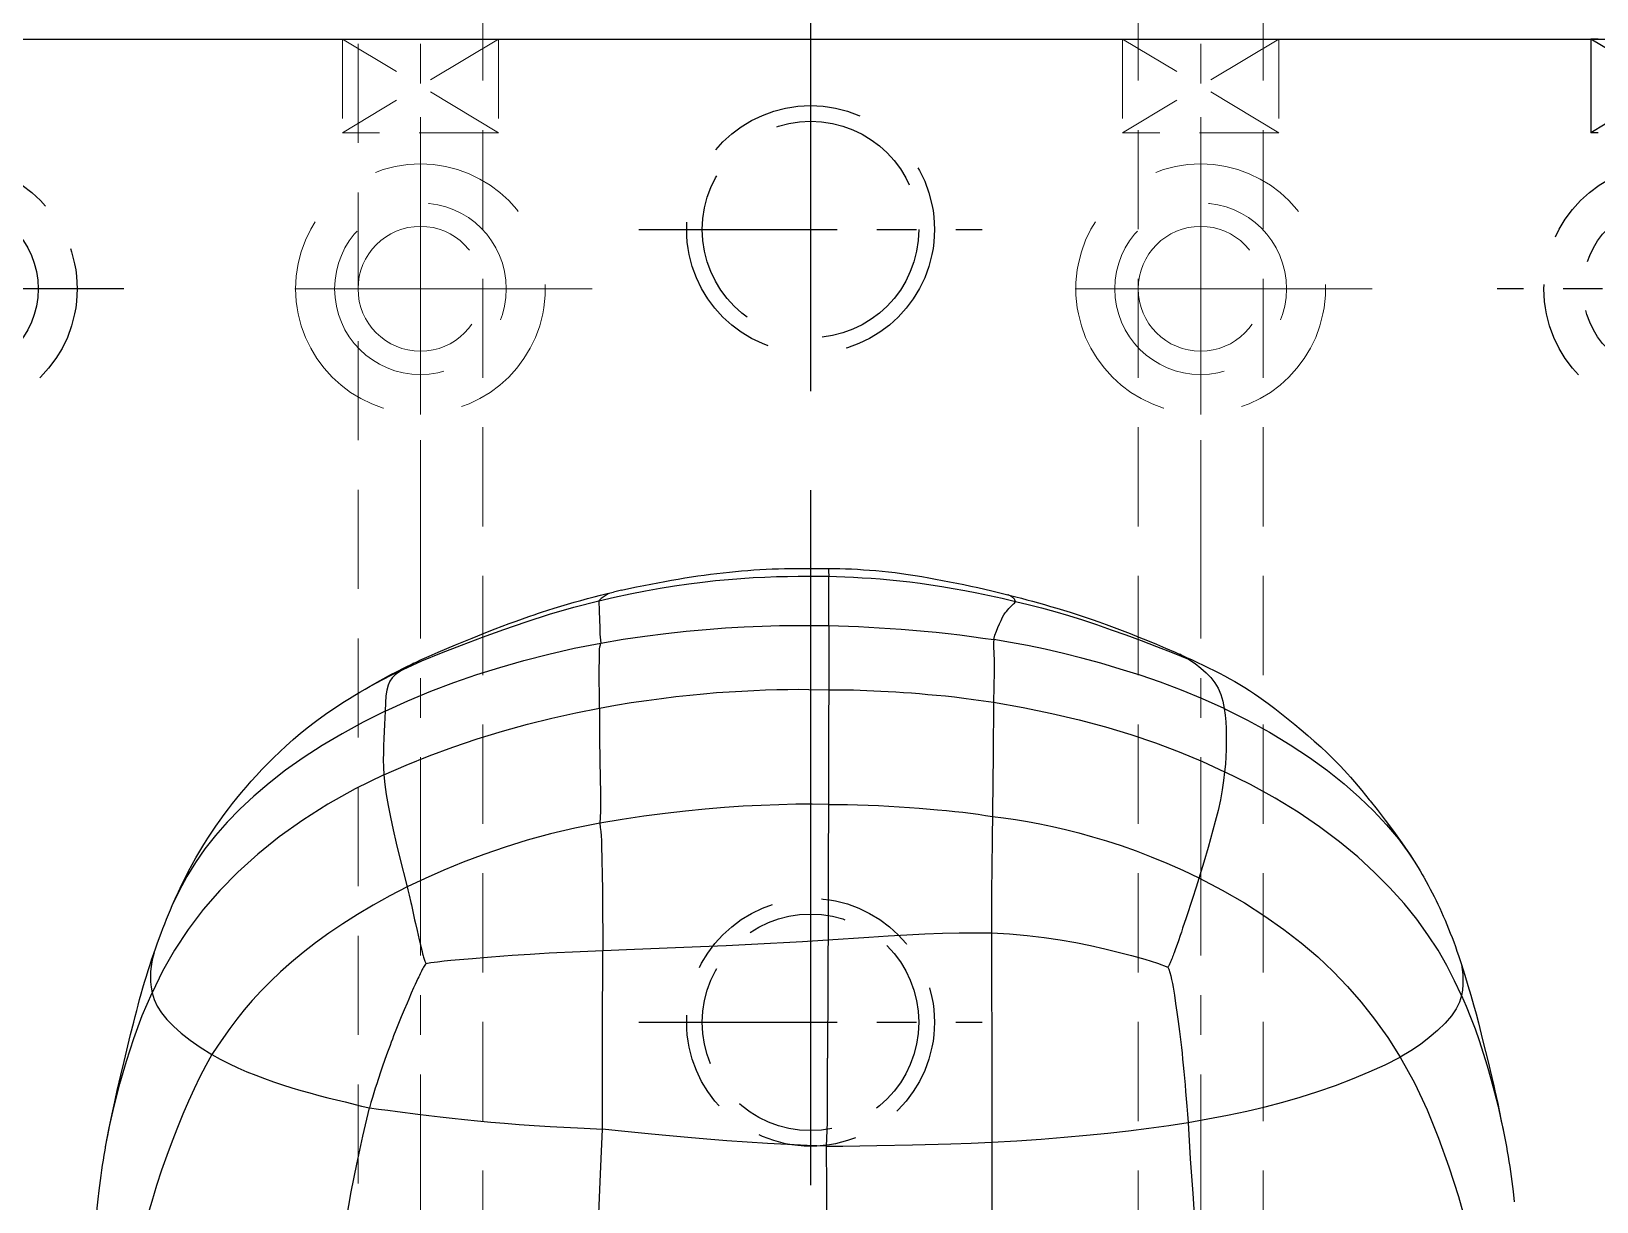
# Model space of a CAD drawing. Header units: inches. Extents: x 143011 to 144494, y -46023 to -44974.
# Drawn here: x 144105.7 to 144206, y -45160.9 to -45085.9 of the extents above; entities that cross this region are included whole.
import ezdxf

# ---------------------------------------------------------------- set-up
doc = ezdxf.new("R2010")
doc.units = ezdxf.units.IN
doc.header["$LTSCALE"] = 2
doc.header["$MEASUREMENT"] = 0
for name, pattern in [('CENTER', [50.8, 31.75, -6.35, 6.35, -6.35]), ('DASHED', [0.75, 0.5, -0.25]), ('HIDDEN', [9.525, 6.35, -3.175])]:
    doc.linetypes.add(name, pattern=pattern)
doc.layers.get('0').update_dxf_attribs({"linetype": 'CONTINUOUS'})
for name, color, linetype in [('CAV-COR', 1, 'CONTINUOUS'), ('DEFAULT_1', 7, 'CENTER'), ('wr2', 41, 'DASHED')]:
    doc.layers.add(name, color=color, linetype=linetype)
doc.layers.add('PRODUCT', color=1, linetype='CONTINUOUS', lineweight=15)
doc.layers.add('WR', color=122, linetype='HIDDEN', lineweight=18)

# ---------------------------------------------------------------- blocks, each defined once
blk = doc.blocks.new('20160901.140447')
at = {"layer": 'wr2', "linetype": 'CENTER', "ltscale": 0.2}
for p, q in [((0, -11), (0, 11)), ((-11, 0), (11, 0))]:
    blk.add_line(p, q, dxfattribs=at)
at = {"layer": 'wr2', "linetype": 'HIDDEN', "ltscale": 0.5}
for radius in [8, 5.5, 4]:
    blk.add_circle((0, 0), radius, dxfattribs=at)
blk = doc.blocks.new('20160901.140739')
at = {"layer": 'wr2', "linetype": 'HIDDEN', "ltscale": 0.5}
for p, q in [((-20.79, -141.44), (-10.79, -141.44)), ((-20.79, -141.44), (-10.79, -147.44)), ((-20.79, -147.44), (-10.79, -141.44)), ((-10.79, -147.44), (-10.79, -141.44)), ((-20.79, -147.44), (-10.79, -147.44))]:
    blk.add_line(p, q, dxfattribs=at)
at = {"layer": 'wr2', "linetype": 'ByBlock'}
for p in [(-15.79, -131.44), (94.21, -131.44)]:
    blk.add_blockref('20160901.140447', p, dxfattribs=at)
blk = doc.blocks.new('20160525.184840')
at = {"layer": 'WR', "linetype": 'CENTER', "ltscale": 0.3}
for p, q in [((0, -11), (0, 11)), ((11, 0), (-11, 0))]:
    blk.add_line(p, q, dxfattribs=at)
at = {"layer": 'WR', "linetype": 'HIDDEN', "ltscale": 0.8}
for radius in [8, 5.5, 4]:
    blk.add_circle((0, 0), radius, dxfattribs=at)
blk = doc.blocks.new('20160901.141157')
at = {"layer": 'WR', "linetype": 'CENTER', "ltscale": 0.2}
for p, q in [((-50, 200), (-50, 0)), ((0, 200), (0, 0))]:
    blk.add_line(p, q, dxfattribs=at)
at = {"layer": 'WR', "linetype": 'HIDDEN', "ltscale": 0.5}
for p, q in [((4, 200), (4, 15)), ((-54, 196), (-54, 15)), ((-46, 196), (-46, 15)), ((-4, 196), (-4, 15))]:
    blk.add_line(p, q, dxfattribs=at)
at = {"layer": 'WR', "linetype": 'HIDDEN', "ltscale": 0.4}
for p, q in [((-55, 66), (-45, 66)), ((-55, 66), (-45, 60)), ((-55, 60), (-45, 66)), ((-55, 60), (-55, 66)), ((-45, 60), (-45, 66)), ((-5, 66), (5, 66)), ((-5, 66), (5, 60)), ((-5, 60), (5, 66)), ((-5, 60), (-5, 66)), ((5, 60), (5, 66)), ((-55, 60), (-45, 60)), ((-5, 60), (5, 60))]:
    blk.add_line(p, q, dxfattribs=at)
at = {"layer": 'PRODUCT', "linetype": 'Continuous', "ltscale": 0.3, "xscale": -1}
for p in [(-50, 76), (0, 76)]:
    blk.add_blockref('20160525.184840', p, dxfattribs=at)

msp = doc.modelspace()

# ---------------------------------------------------------------- linework, layer by layer
at = {"linetype": 'CENTER', "ltscale": 0.5}
msp.add_line((144155.661, -45026.419), (144155.661, -45526.419), dxfattribs=at)
at = {"color": 8, "linetype": 'CENTER', "ltscale": 0.2}
for p, q in [((144144.661, -45098.619), (144166.661, -45098.619)), ((144144.661, -45149.419), (144166.661, -45149.419))]:
    msp.add_line(p, q, dxfattribs=at)
at = {"color": 8, "linetype": 'HIDDEN', "ltscale": 0.8}
for radius in [7.938, 6.938]:
    msp.add_circle((144155.661, -45098.619), radius, dxfattribs=at)
at = {"color": 8, "linetype": 'HIDDEN', "ltscale": 0.5}
for radius in [7.938, 6.938]:
    msp.add_circle((144155.661, -45149.419), radius, dxfattribs=at)
at = {"layer": 'CAV-COR', "linetype": 'ByBlock'}
for p, q in [((144078.661, -45086.419), (144232.661, -45086.419)), ((144154.39, -45120.338), (144155.188, -45120.332)), ((144155.188, -45120.332), (144155.993, -45120.33)), ((144155.993, -45120.33), (144156.809, -45120.333)), ((144156.809, -45120.333), (144156.809, -45120.333)), ((144142.093, -45122.422), (144143.106, -45122.183)), ((144143.535, -45121.733), (144143.027, -45121.85)), ((144167.714, -45121.875), (144168.481, -45122.066)), ((144167.947, -45122.247), (144168.793, -45122.446)), ((144168.481, -45122.066), (144168.821, -45122.153)), ((144156.836, -45123.053), (144156.837, -45122.635)), ((144156.836, -45123.996), (144156.836, -45123.053)), ((144156.836, -45123.996), (144156.831, -45125.588)), ((144176.838, -45124.957), (144177.829, -45125.331)), ((144177.829, -45125.331), (144178.844, -45125.726)), ((144129.548, -45126.803), (144130.757, -45126.26)), ((144129.928, -45126.557), (144130.159, -45126.446)), ((144130.159, -45126.446), (144130.509, -45126.28)), ((144130.509, -45126.28), (144130.627, -45126.224)), ((144142.121, -45127.018), (144142.132, -45125.939)), ((144156.831, -45125.588), (144156.832, -45126.517)), ((144178.844, -45125.726), (144179.891, -45126.156)), ((144179.017, -45125.704), (144179.748, -45126.033)), ((144179.748, -45126.033), (144180.109, -45126.198)), ((144128.038, -45127.538), (144128.311, -45127.388)), ((144128.311, -45127.388), (144128.568, -45127.249)), ((144128.568, -45127.249), (144128.809, -45127.121)), ((144128.809, -45127.121), (144129.039, -45127.001)), ((144129.039, -45127.001), (144129.261, -45126.888)), ((144129.261, -45126.888), (144129.481, -45126.777)), ((144129.481, -45126.777), (144129.703, -45126.667)), ((144129.703, -45126.667), (144129.928, -45126.557)), ((144142.131, -45128.428), (144142.121, -45127.454)), ((144126.122, -45128.667), (144126.452, -45128.465)), ((144126.452, -45128.465), (144126.786, -45128.263)), ((144126.786, -45128.263), (144127.118, -45128.066)), ((144127.118, -45128.066), (144127.439, -45127.878)), ((144127.439, -45127.878), (144127.748, -45127.702)), ((144127.748, -45127.702), (144128.038, -45127.538)), ((144125.802, -45128.869), (144126.122, -45128.667)), ((144167.393, -45128.912), (144167.363, -45132.242)), ((144184.69, -45128.778), (144184.976, -45128.985)), ((144142.131, -45130.894), (144142.135, -45131.308)), ((144142.135, -45131.308), (144142.175, -45133.842)), ((144156.803, -45132.507), (144156.784, -45142.101)), ((144167.363, -45132.242), (144167.293, -45137.775)), ((144142.175, -45133.842), (144142.192, -45134.674)), ((144180.862, -45139.153), (144180.362, -45140.761)), ((144194.088, -45138.685), (144194.605, -45139.506)), ((144142.324, -45141.341), (144142.341, -45144.818)), ((144180.132, -45141.481), (144179.727, -45142.727)), ((144180.362, -45140.761), (144180.132, -45141.481)), ((144114.76, -45141.932), (144114.843, -45141.743)), ((144130.077, -45141.894), (144130.285, -45142.85)), ((144156.784, -45142.101), (144156.748, -45151.716)), ((144130.285, -45142.85), (144130.338, -45143.09)), ((144130.338, -45143.09), (144130.442, -45143.537)), ((144130.442, -45143.537), (144130.582, -45144.128)), ((144167.25, -45142.83), (144167.255, -45145.153)), ((144179.507, -45143.39), (144179.425, -45143.633)), ((144179.727, -45142.727), (144179.507, -45143.39)), ((144113.705, -45144.645), (144113.819, -45144.33)), ((144130.582, -45144.128), (144130.645, -45144.391)), ((144130.645, -45144.391), (144130.764, -45144.873)), ((144155.143, -45144.237), (144156.771, -45144.138)), ((144156.771, -45144.138), (144159.399, -45143.956)), ((144179.231, -45144.191), (144179.024, -45144.776)), ((144179.345, -45143.865), (144179.231, -45144.191)), ((144179.425, -45143.633), (144179.345, -45143.865)), ((144113.58, -45145), (144113.705, -45144.645)), ((144130.764, -45144.873), (144130.803, -45145.025)), ((144132.612, -45145.442), (144133.993, -45145.32)), ((144133.993, -45145.32), (144134.962, -45145.241)), ((144138.912, -45144.978), (144140.9, -45144.883)), ((144140.9, -45144.883), (144143.866, -45144.745)), ((144167.255, -45145.153), (144167.254, -45146.605)), ((144197.186, -45145.149), (144197.377, -45145.725)), ((144130.073, -45147.559), (144129.912, -45147.929)), ((144130.225, -45147.216), (144130.073, -45147.559)), ((144130.321, -45147.002), (144130.225, -45147.216)), ((144130.413, -45146.798), (144130.321, -45147.002)), ((144167.254, -45146.605), (144167.279, -45150.887)), ((144129.8, -45148.192), (144129.622, -45148.613)), ((144129.912, -45147.929), (144129.8, -45148.192)), ((144178.974, -45147.687), (144179.055, -45148.221)), ((144179.055, -45148.221), (144179.134, -45148.778)), ((144129.3, -45149.392), (144129.089, -45149.917)), ((144129.433, -45149.068), (144129.3, -45149.392)), ((144129.622, -45148.613), (144129.433, -45149.068)), ((144179.134, -45148.778), (144179.216, -45149.374)), ((144179.216, -45149.374), (144179.299, -45150.01)), ((144198.458, -45149.456), (144198.731, -45150.538)), ((144111.667, -45151.929), (144112.089, -45150.207)), ((144129.089, -45149.917), (144128.941, -45150.294)), ((144128.551, -45151.338), (144128.386, -45151.8)), ((144167.279, -45150.887), (144167.276, -45159.313)), ((144111.455, -45152.81), (144111.667, -45151.929)), ((144128.386, -45151.8), (144128.214, -45152.29)), ((144142.337, -45154.56), (144142.33, -45151.844)), ((144156.748, -45155.052), (144156.748, -45151.716)), ((144110.904, -45155.286), (144111.072, -45154.505)), ((144199.519, -45153.816), (144199.694, -45154.623)), ((144199.694, -45154.623), (144199.928, -45155.732)), ((144110.754, -45155.999), (144110.904, -45155.286)), ((144141.163, -45156.204), (144142.322, -45156.273)), ((144143.329, -45156.367), (144142.322, -45156.273)), ((144159.904, -45157.314), (144162.203, -45157.262)), ((144162.203, -45157.262), (144164.661, -45157.199)), ((144167.276, -45159.313), (144167.282, -45163.664)), ((144200.684, -45160.267), (144200.76, -45160.913))]:
    msp.add_line(p, q, dxfattribs=at)
for points in [[(144143.535, -45121.733), (144144.022, -45121.625), (144144.5, -45121.524), (144144.968, -45121.428), (144145.426, -45121.337), (144145.877, -45121.251), (144146.321, -45121.17), (144146.758, -45121.093), (144147.187, -45121.019), (144147.611, -45120.949), (144148.029, -45120.882), (144148.443, -45120.819), (144148.853, -45120.76), (144149.259, -45120.705), (144149.661, -45120.655), (144150.061, -45120.61), (144150.457, -45120.568), (144150.85, -45120.529), (144151.243, -45120.494), (144151.634, -45120.462), (144152.026, -45120.432), (144152.417, -45120.407), (144152.809, -45120.385), (144153.202, -45120.367), (144153.598, -45120.353), (144153.993, -45120.344), (144154.39, -45120.338)], [(144156.809, -45120.333), (144157.168, -45120.337), (144157.535, -45120.344), (144157.909, -45120.356), (144158.286, -45120.372), (144158.666, -45120.392), (144159.052, -45120.416), (144159.445, -45120.445), (144159.844, -45120.477), (144160.248, -45120.515), (144160.659, -45120.557), (144161.075, -45120.606), (144161.497, -45120.661), (144161.925, -45120.722), (144162.356, -45120.789), (144162.791, -45120.86), (144163.231, -45120.935), (144163.677, -45121.015), (144164.125, -45121.099), (144164.575, -45121.188), (144165.027, -45121.279), (144165.478, -45121.373), (144165.928, -45121.469), (144166.378, -45121.567), (144166.826, -45121.667), (144167.272, -45121.769), (144167.714, -45121.875)], [(144156.809, -45120.333), (144156.81, -45120.339), (144156.812, -45120.359), (144156.813, -45120.39), (144156.814, -45120.428), (144156.817, -45120.475), (144156.819, -45120.535), (144156.821, -45120.614), (144156.822, -45120.716), (144156.822, -45120.841)], [(144143.106, -45122.183), (144144.106, -45121.966), (144145.079, -45121.776), (144146.023, -45121.605), (144146.947, -45121.451), (144147.851, -45121.317), (144148.729, -45121.206), (144149.579, -45121.114), (144150.402, -45121.037), (144151.201, -45120.974), (144151.978, -45120.924), (144152.735, -45120.887), (144153.47, -45120.863), (144154.18, -45120.849), (144154.869, -45120.842), (144155.539, -45120.838), (144156.19, -45120.837), (144156.822, -45120.841)], [(144156.822, -45120.841), (144157.331, -45120.852), (144157.859, -45120.87), (144158.404, -45120.896), (144158.964, -45120.928), (144159.539, -45120.967), (144160.132, -45121.013), (144160.743, -45121.067), (144161.372, -45121.13), (144162.02, -45121.203), (144162.686, -45121.287), (144163.371, -45121.384), (144164.076, -45121.494), (144164.803, -45121.617), (144165.548, -45121.754), (144166.317, -45121.901), (144167.119, -45122.065), (144167.947, -45122.247)], [(144156.832, -45121.614), (144156.828, -45121.08), (144156.822, -45120.841)], [(144137.441, -45123.748), (144138.937, -45123.272), (144140.49, -45122.828), (144142.093, -45122.422)], [(144138.164, -45123.23), (144138.409, -45123.148), (144138.816, -45123.014), (144139.23, -45122.883), (144139.652, -45122.754), (144140.079, -45122.628), (144140.505, -45122.506), (144140.931, -45122.386), (144141.359, -45122.269), (144141.785, -45122.156), (144142.207, -45122.047), (144142.455, -45121.986)], [(144142.093, -45122.422), (144142.082, -45122.483), (144142.09, -45122.545), (144142.098, -45122.612), (144142.103, -45122.688), (144142.107, -45122.768), (144142.112, -45122.853), (144142.116, -45122.939), (144142.119, -45123.027), (144142.12, -45123.117), (144142.122, -45123.214), (144142.133, -45123.454)], [(144142.772, -45121.934), (144142.701, -45121.966), (144142.631, -45122.003), (144142.563, -45122.042), (144142.497, -45122.084), (144142.432, -45122.127), (144142.368, -45122.172), (144142.303, -45122.219), (144142.241, -45122.269), (144142.181, -45122.32), (144142.128, -45122.373), (144142.093, -45122.422)], [(144142.455, -45121.986), (144142.626, -45121.944), (144143.039, -45121.847)], [(144156.837, -45122.635), (144156.832, -45121.923), (144156.832, -45121.614)], [(144167.403, -45124.897), (144167.479, -45124.617), (144167.568, -45124.357), (144167.668, -45124.113), (144167.769, -45123.883), (144167.866, -45123.664), (144167.959, -45123.469), (144168.05, -45123.311), (144168.136, -45123.189), (144168.217, -45123.088), (144168.294, -45122.996), (144168.372, -45122.909), (144168.449, -45122.827), (144168.523, -45122.749), (144168.595, -45122.676), (144168.662, -45122.611), (144168.72, -45122.552), (144168.77, -45122.499), (144168.793, -45122.446)], [(144168.51, -45122.124), (144168.464, -45122.094), (144168.416, -45122.068), (144168.367, -45122.044), (144168.315, -45122.024), (144168.311, -45122.023)], [(144168.793, -45122.446), (144168.783, -45122.404), (144168.756, -45122.358), (144168.723, -45122.313), (144168.687, -45122.27), (144168.646, -45122.23), (144168.601, -45122.192), (144168.556, -45122.156), (144168.51, -45122.124)], [(144168.793, -45122.446), (144169.612, -45122.645), (144170.452, -45122.862), (144171.313, -45123.098), (144172.193, -45123.357), (144173.086, -45123.638)], [(144168.821, -45122.153), (144169.17, -45122.245), (144169.526, -45122.34), (144169.89, -45122.44), (144170.264, -45122.545), (144170.649, -45122.655), (144171.044, -45122.769), (144171.45, -45122.889), (144171.867, -45123.015), (144172.296, -45123.148), (144172.737, -45123.289), (144173.188, -45123.438), (144173.651, -45123.595), (144173.711, -45123.616)], [(144136.785, -45123.716), (144137.601, -45123.426), (144138.003, -45123.286), (144138.164, -45123.23)], [(144142.133, -45123.454), (144142.139, -45123.611), (144142.145, -45123.788), (144142.149, -45123.973), (144142.151, -45124.162), (144142.151, -45124.357), (144142.155, -45124.554), (144142.173, -45124.746), (144142.2, -45124.934), (144142.212, -45125.118)], [(144130.757, -45126.26), (144132.009, -45125.746), (144133.3, -45125.244), (144134.632, -45124.744), (144136.01, -45124.244), (144137.441, -45123.748)], [(144133.966, -45124.798), (144134.966, -45124.401), (144135.445, -45124.215), (144135.908, -45124.039), (144136.354, -45123.874), (144136.785, -45123.716)], [(144142.212, -45125.118), (144143.646, -45124.876), (144145.045, -45124.676), (144146.396, -45124.511), (144147.699, -45124.366), (144148.969, -45124.244), (144150.203, -45124.147), (144151.4, -45124.076), (144152.557, -45124.029), (144153.677, -45124.001), (144154.767, -45123.99), (144155.82, -45123.989), (144156.836, -45123.996)], [(144156.836, -45123.996), (144157.451, -45124.013), (144158.082, -45124.037), (144158.728, -45124.065), (144159.386, -45124.097), (144160.062, -45124.134), (144160.759, -45124.179), (144161.475, -45124.233), (144162.206, -45124.293), (144162.947, -45124.358), (144163.706, -45124.43), (144164.478, -45124.512), (144165.237, -45124.601), (144165.974, -45124.695), (144166.695, -45124.794), (144167.403, -45124.897)], [(144173.086, -45123.638), (144173.996, -45123.939), (144174.926, -45124.261), (144175.871, -45124.601), (144176.838, -45124.957)], [(144173.711, -45123.616), (144174.125, -45123.761), (144174.61, -45123.936), (144175.109, -45124.119), (144175.624, -45124.313), (144176.153, -45124.516), (144176.694, -45124.73), (144177.25, -45124.953)], [(144128.403, -45129.486), (144129.852, -45128.816), (144131.316, -45128.21), (144132.791, -45127.648), (144134.272, -45127.139), (144135.752, -45126.674), (144137.281, -45126.232), (144138.879, -45125.821), (144140.521, -45125.449), (144142.212, -45125.118)], [(144130.627, -45126.224), (144131.211, -45125.955), (144131.786, -45125.699), (144132.35, -45125.458), (144132.903, -45125.227), (144133.443, -45125.008), (144133.966, -45124.798)], [(144142.132, -45125.939), (144142.132, -45125.641), (144142.143, -45125.501), (144142.165, -45125.366), (144142.195, -45125.238), (144142.212, -45125.118)], [(144167.403, -45124.897), (144167.39, -45125.072), (144167.389, -45125.259), (144167.394, -45125.457), (144167.402, -45125.669), (144167.41, -45125.896), (144167.417, -45126.138), (144167.422, -45126.392), (144167.422, -45126.657), (144167.42, -45126.936), (144167.393, -45128.912)], [(144182.167, -45129.321), (144180.784, -45128.696), (144179.422, -45128.137), (144178.087, -45127.634), (144176.777, -45127.183), (144175.503, -45126.781), (144174.262, -45126.414), (144173.047, -45126.08), (144171.861, -45125.782), (144170.704, -45125.516), (144169.571, -45125.282), (144168.469, -45125.076), (144167.403, -45124.897)], [(144177.25, -45124.953), (144177.823, -45125.187), (144178.414, -45125.437), (144179.017, -45125.704)], [(144130.242, -45126.413), (144130.057, -45126.511), (144129.879, -45126.609), (144129.708, -45126.707), (144129.548, -45126.803)], [(144156.832, -45126.517), (144156.823, -45128.757), (144156.817, -45129.428)], [(144179.891, -45126.156), (144179.743, -45126.067), (144179.596, -45125.984), (144179.452, -45125.907), (144179.319, -45125.839)], [(144179.891, -45126.156), (144180.303, -45126.429), (144180.681, -45126.719), (144181.012, -45127.018), (144181.31, -45127.327), (144181.567, -45127.658), (144181.779, -45128.017), (144181.947, -45128.41), (144182.075, -45128.846), (144182.167, -45129.321)], [(144180.109, -45126.198), (144180.467, -45126.364), (144180.82, -45126.53), (144181.171, -45126.698), (144181.517, -45126.869), (144181.859, -45127.042), (144182.197, -45127.22), (144182.529, -45127.401), (144182.855, -45127.586), (144183.176, -45127.776), (144183.491, -45127.971), (144183.8, -45128.168), (144184.103, -45128.369), (144184.399, -45128.573), (144184.69, -45128.778)], [(144126.964, -45128.163), (144127.575, -45127.815), (144128.211, -45127.47), (144128.87, -45127.132), (144129.548, -45126.803)], [(144129.548, -45126.803), (144129.275, -45126.983), (144129.046, -45127.164), (144128.855, -45127.354), (144128.703, -45127.569), (144128.587, -45127.818), (144128.498, -45128.128), (144128.444, -45128.499), (144128.419, -45128.946), (144128.403, -45129.486)], [(144142.121, -45127.454), (144142.12, -45127.232), (144142.121, -45127.018)], [(144142.134, -45129.299), (144142.134, -45128.993), (144142.131, -45128.428)], [(144142.134, -45129.299), (144143.164, -45129.107), (144144.175, -45128.936), (144145.157, -45128.79), (144146.107, -45128.663), (144147.027, -45128.551), (144147.923, -45128.452), (144148.793, -45128.367), (144149.636, -45128.296), (144150.453, -45128.238), (144151.248, -45128.19), (144152.02, -45128.152), (144152.769, -45128.123), (144153.497, -45128.102), (144154.203, -45128.088), (144154.889, -45128.081), (144155.556, -45128.088), (144156.826, -45128.119)], [(144156.826, -45128.119), (144157.206, -45128.12), (144157.596, -45128.118), (144157.996, -45128.118), (144158.408, -45128.124), (144158.832, -45128.136), (144159.267, -45128.151), (144159.714, -45128.17), (144160.172, -45128.193), (144160.641, -45128.219), (144161.123, -45128.247), (144161.619, -45128.28), (144162.128, -45128.317), (144162.651, -45128.358), (144163.187, -45128.404), (144163.738, -45128.454), (144164.306, -45128.51), (144164.889, -45128.574), (144165.489, -45128.645), (144166.106, -45128.725), (144166.74, -45128.813), (144167.393, -45128.912)], [(144128.403, -45129.486), (144126.99, -45130.195), (144125.642, -45130.933), (144124.367, -45131.687), (144123.154, -45132.462), (144122.014, -45133.264), (144120.957, -45134.087), (144119.983, -45134.92), (144119.088, -45135.759), (144118.266, -45136.605), (144117.521, -45137.452)], [(144123.855, -45130.201), (144124.015, -45130.081), (144124.582, -45129.674), (144125.179, -45129.271), (144125.802, -45128.869)], [(144128.313, -45133.569), (144129.744, -45132.942), (144131.216, -45132.354), (144132.728, -45131.796), (144134.3, -45131.264), (144135.914, -45130.765), (144137.515, -45130.319), (144139.081, -45129.932), (144140.621, -45129.594), (144142.134, -45129.299)], [(144128.403, -45129.486), (144128.387, -45129.899), (144128.364, -45130.334), (144128.313, -45131.242)], [(144142.134, -45129.299), (144142.131, -45129.693), (144142.131, -45130.894)], [(144156.817, -45129.428), (144156.809, -45131.66), (144156.803, -45132.507)], [(144167.393, -45128.912), (144169.292, -45129.243), (144171.121, -45129.621), (144172.884, -45130.035), (144174.571, -45130.486), (144176.189, -45130.977), (144177.758, -45131.505), (144179.292, -45132.081), (144180.774, -45132.701), (144182.198, -45133.362)], [(144182.167, -45129.321), (144183.655, -45130.054), (144185.07, -45130.826), (144186.393, -45131.629), (144187.628, -45132.45), (144188.782, -45133.29), (144189.852, -45134.144), (144190.839, -45135.005)], [(144182.167, -45129.321), (144182.225, -45129.737), (144182.264, -45130.165), (144182.287, -45130.601), (144182.299, -45131.042), (144182.303, -45131.487), (144182.296, -45131.936), (144182.278, -45132.398), (144182.245, -45132.873), (144182.198, -45133.362)], [(144184.976, -45128.985), (144185.414, -45129.312), (144185.847, -45129.645), (144186.274, -45129.985), (144186.695, -45130.33), (144187.11, -45130.679), (144187.525, -45131.035), (144187.939, -45131.396), (144188.354, -45131.767), (144188.777, -45132.16), (144189.203, -45132.577), (144189.631, -45133.017), (144190.071, -45133.494), (144190.273, -45133.72)], [(144121.235, -45132.48), (144121.641, -45132.085), (144122.06, -45131.693), (144122.506, -45131.294), (144122.98, -45130.891), (144123.482, -45130.487), (144123.855, -45130.201)], [(144128.313, -45131.242), (144128.296, -45131.703), (144128.285, -45132.157), (144128.278, -45132.602), (144128.286, -45133.071), (144128.313, -45133.569)], [(144116.813, -45137.963), (144117.028, -45137.625), (144117.291, -45137.227), (144117.555, -45136.841), (144117.818, -45136.469), (144118.082, -45136.107), (144118.352, -45135.749), (144118.625, -45135.399), (144118.902, -45135.054), (144119.192, -45134.703), (144119.499, -45134.342), (144119.82, -45133.974), (144120.155, -45133.602), (144120.502, -45133.229), (144120.863, -45132.854), (144121.235, -45132.48)], [(144182.198, -45133.362), (144182.131, -45133.927), (144182.044, -45134.525), (144181.927, -45135.164), (144181.779, -45135.844), (144181.599, -45136.556)], [(144197.366, -45147.703), (144196.935, -45146.766), (144196.441, -45145.789), (144195.873, -45144.798), (144195.228, -45143.805), (144194.504, -45142.805), (144193.692, -45141.802), (144192.793, -45140.804), (144191.808, -45139.811), (144190.728, -45138.824), (144189.551, -45137.849), (144188.277, -45136.892), (144186.901, -45135.959), (144185.426, -45135.056), (144183.853, -45134.188), (144182.198, -45133.362)], [(144128.313, -45133.569), (144126.467, -45134.462), (144124.73, -45135.432), (144123.113, -45136.457), (144121.614, -45137.531), (144120.236, -45138.645), (144118.963, -45139.799), (144117.798, -45140.983), (144116.737, -45142.198), (144115.77, -45143.465), (144114.893, -45144.788), (144114.124, -45146.152), (144113.459, -45147.525)], [(144128.313, -45133.569), (144128.379, -45134.176), (144128.47, -45134.832), (144128.588, -45135.537), (144128.733, -45136.284), (144128.905, -45137.08), (144129.102, -45137.93), (144129.324, -45138.823), (144129.813, -45140.746)], [(144190.273, -45133.72), (144190.524, -45134.011), (144190.988, -45134.564), (144191.468, -45135.156), (144191.525, -45135.227)], [(144142.192, -45134.674), (144142.204, -45135.082), (144142.21, -45135.487), (144142.199, -45135.889), (144142.177, -45136.286), (144142.167, -45136.669)], [(144156.797, -45135.464), (144155.772, -45135.448), (144154.712, -45135.449), (144153.619, -45135.479), (144152.495, -45135.52), (144151.337, -45135.579), (144150.14, -45135.658), (144148.905, -45135.76), (144147.638, -45135.887), (144146.333, -45136.037), (144144.983, -45136.215), (144143.594, -45136.425), (144142.167, -45136.669)], [(144156.797, -45135.464), (144157.41, -45135.461), (144158.036, -45135.461), (144158.679, -45135.477), (144159.343, -45135.504), (144160.018, -45135.536), (144160.684, -45135.571), (144161.342, -45135.61), (144161.993, -45135.653), (144162.621, -45135.701)], [(144190.839, -45135.005), (144191.747, -45135.876), (144192.578, -45136.765), (144193.333, -45137.67), (144194.01, -45138.585), (144194.43, -45139.229)], [(144191.525, -45135.227), (144191.971, -45135.793), (144192.492, -45136.469), (144193.024, -45137.173), (144193.557, -45137.909), (144194.088, -45138.685)], [(144162.621, -45135.701), (144163.804, -45135.8), (144164.362, -45135.85), (144164.897, -45135.902), (144165.411, -45135.956), (144165.91, -45136.015), (144166.395, -45136.083), (144166.863, -45136.159), (144167.313, -45136.23)], [(144167.313, -45136.23), (144168.033, -45136.319), (144168.784, -45136.419), (144169.556, -45136.55), (144170.347, -45136.706), (144171.158, -45136.88), (144171.99, -45137.073), (144172.848, -45137.286), (144173.73, -45137.526), (144174.636, -45137.796), (144175.566, -45138.099), (144176.517, -45138.435), (144177.491, -45138.806), (144178.492, -45139.215), (144179.515, -45139.669), (144180.546, -45140.17)], [(144181.599, -45136.556), (144181.138, -45138.209), (144180.862, -45139.153)], [(144117.521, -45137.452), (144116.852, -45138.304), (144116.241, -45139.179), (144115.686, -45140.082), (144115.192, -45141.002), (144114.844, -45141.744)], [(144142.167, -45136.669), (144140.559, -45136.98), (144139.003, -45137.342), (144137.507, -45137.752), (144136.082, -45138.201), (144134.717, -45138.671), (144133.408, -45139.167), (144132.157, -45139.68), (144130.959, -45140.205), (144129.813, -45140.746)], [(144142.167, -45136.669), (144142.186, -45136.929), (144142.217, -45137.199), (144142.244, -45137.481), (144142.26, -45137.774), (144142.267, -45138.079)], [(144114.843, -45141.743), (144114.951, -45141.497), (144115.15, -45141.06), (144115.357, -45140.622), (144115.574, -45140.183), (144115.8, -45139.744), (144116.032, -45139.309), (144116.27, -45138.878), (144116.516, -45138.452), (144116.769, -45138.033), (144116.813, -45137.963)], [(144142.267, -45138.079), (144142.32, -45140.922), (144142.324, -45141.341)], [(144167.293, -45137.775), (144167.264, -45141.108), (144167.25, -45142.83)], [(144194.605, -45139.506), (144194.733, -45139.72), (144194.862, -45139.939), (144194.971, -45140.128)], [(144180.546, -45140.17), (144182.049, -45140.948), (144183.463, -45141.767), (144184.781, -45142.612), (144185.989, -45143.463), (144187.108, -45144.326), (144188.168, -45145.226), (144189.154, -45146.158), (144190.06, -45147.116), (144190.937, -45148.134), (144191.808, -45149.227), (144192.654, -45150.403), (144193.448, -45151.654)], [(144194.971, -45140.128), (144194.992, -45140.164), (144195.121, -45140.397), (144195.25, -45140.636), (144195.376, -45140.878), (144195.5, -45141.12), (144195.622, -45141.364), (144195.742, -45141.61), (144195.861, -45141.858), (144195.978, -45142.109), (144196.094, -45142.364), (144196.209, -45142.621), (144196.322, -45142.883), (144196.436, -45143.149), (144196.548, -45143.421), (144196.659, -45143.697), (144196.769, -45143.98), (144196.877, -45144.269), (144196.984, -45144.563), (144197.086, -45144.857), (144197.186, -45145.149)], [(144129.813, -45140.746), (144128.695, -45141.319), (144127.636, -45141.91), (144126.637, -45142.505), (144125.687, -45143.103), (144124.785, -45143.708), (144123.936, -45144.324), (144123.142, -45144.942), (144122.398, -45145.559), (144121.7, -45146.178), (144121.048, -45146.794), (144120.444, -45147.407), (144119.885, -45148.017), (144119.368, -45148.62), (144118.89, -45149.217), (144118.445, -45149.806), (144118.03, -45150.382), (144117.647, -45150.941), (144117.302, -45151.488)], [(144129.813, -45140.746), (144129.858, -45140.932), (144129.934, -45141.272)], [(144129.934, -45141.272), (144130.043, -45141.743), (144130.077, -45141.894)], [(144113.819, -45144.33), (144114.046, -45143.71), (144114.161, -45143.405), (144114.276, -45143.103), (144114.393, -45142.804), (144114.515, -45142.508), (144114.638, -45142.217), (144114.76, -45141.932)], [(144143.866, -45144.745), (144145.428, -45144.684), (144147.013, -45144.634), (144148.617, -45144.571), (144150.244, -45144.499), (144151.875, -45144.418), (144155.143, -45144.237)], [(144159.399, -45143.956), (144160.641, -45143.875), (144161.837, -45143.804), (144162.992, -45143.748), (144164.106, -45143.704), (144165.192, -45143.682), (144166.24, -45143.679), (144167.251, -45143.696)], [(144167.251, -45143.696), (144168.412, -45143.756), (144169.542, -45143.85), (144170.626, -45143.976), (144171.663, -45144.134), (144172.651, -45144.313), (144173.599, -45144.507), (144174.512, -45144.712), (144175.383, -45144.923), (144176.234, -45145.141), (144177.073, -45145.372), (144177.891, -45145.626), (144178.562, -45145.877)], [(144112.57, -45148.314), (144112.667, -45147.954), (144112.769, -45147.588), (144112.874, -45147.218), (144112.982, -45146.847), (144113.095, -45146.472), (144113.213, -45146.096), (144113.334, -45145.725), (144113.456, -45145.36), (144113.58, -45145)], [(144113.59, -45144.971), (144113.509, -45145.237), (144113.44, -45145.542), (144113.394, -45145.853), (144113.369, -45146.17), (144113.359, -45146.497), (144113.365, -45146.833), (144113.396, -45147.176), (144113.459, -45147.525)], [(144130.803, -45145.025), (144130.822, -45145.098), (144130.841, -45145.168), (144130.86, -45145.237), (144130.88, -45145.304), (144130.901, -45145.369), (144130.921, -45145.432), (144130.942, -45145.491), (144130.962, -45145.544), (144130.98, -45145.59), (144130.998, -45145.628), (144131.014, -45145.656)], [(144131.014, -45145.656), (144131.333, -45145.59), (144131.745, -45145.534), (144132.175, -45145.485), (144132.612, -45145.442)], [(144134.962, -45145.241), (144135.995, -45145.163), (144136.54, -45145.124)], [(144136.54, -45145.124), (144137.685, -45145.05), (144138.288, -45145.014), (144138.912, -45144.978)], [(144142.33, -45151.844), (144142.337, -45147.948), (144142.342, -45146.92), (144142.341, -45144.818)], [(144179.024, -45144.776), (144178.957, -45144.962), (144178.924, -45145.053), (144178.891, -45145.141), (144178.859, -45145.225), (144178.826, -45145.308), (144178.794, -45145.389), (144178.763, -45145.467), (144178.731, -45145.544), (144178.699, -45145.618), (144178.668, -45145.688), (144178.639, -45145.751), (144178.611, -45145.805), (144178.585, -45145.848), (144178.562, -45145.877)], [(144131.014, -45145.656), (144130.98, -45145.699), (144130.944, -45145.751), (144130.906, -45145.813), (144130.866, -45145.883), (144130.823, -45145.961), (144130.779, -45146.045), (144130.733, -45146.135), (144130.686, -45146.227), (144130.639, -45146.321), (144130.594, -45146.415), (144130.548, -45146.509), (144130.503, -45146.604), (144130.413, -45146.798)], [(144178.562, -45145.877), (144178.625, -45146.024), (144178.687, -45146.221), (144178.746, -45146.446), (144178.799, -45146.682), (144178.847, -45146.925), (144178.891, -45147.173), (144178.933, -45147.427), (144178.974, -45147.687)], [(144197.377, -45145.725), (144197.427, -45146.033), (144197.456, -45146.347), (144197.467, -45146.671), (144197.46, -45147.006), (144197.43, -45147.35), (144197.366, -45147.703)], [(144197.377, -45145.725), (144197.593, -45146.4), (144197.792, -45147.05), (144197.976, -45147.68), (144198.148, -45148.291), (144198.308, -45148.883), (144198.458, -45149.456)], [(144111.813, -45151.912), (144112.286, -45150.459), (144112.829, -45148.993), (144113.459, -45147.525)], [(144113.459, -45147.525), (144113.587, -45147.951), (144113.786, -45148.375), (144114.058, -45148.806), (144114.41, -45149.238), (144114.83, -45149.67), (144115.325, -45150.109), (144115.896, -45150.559), (144116.548, -45151.017), (144117.302, -45151.488)], [(144112.089, -45150.207), (144112.286, -45149.416), (144112.382, -45149.037), (144112.476, -45148.67), (144112.57, -45148.314)], [(144197.366, -45147.703), (144197.24, -45148.125), (144197.03, -45148.563), (144196.732, -45149.01), (144196.333, -45149.477), (144195.847, -45149.946), (144195.312, -45150.4), (144194.744, -45150.833), (144194.126, -45151.253), (144193.448, -45151.654)], [(144197.366, -45147.703), (144197.667, -45148.384), (144197.962, -45149.091), (144198.243, -45149.83), (144198.512, -45150.595), (144198.77, -45151.386)], [(144128.941, -45150.294), (144128.865, -45150.492), (144128.788, -45150.695), (144128.71, -45150.904), (144128.551, -45151.338)], [(144179.299, -45150.01), (144179.383, -45150.687), (144179.425, -45151.041), (144179.466, -45151.405), (144179.507, -45151.781), (144179.548, -45152.169), (144179.587, -45152.571), (144179.626, -45152.988), (144179.661, -45153.418), (144179.693, -45153.861), (144179.724, -45154.321), (144179.764, -45154.799), (144179.814, -45155.295), (144179.863, -45155.829)], [(144198.731, -45150.538), (144199.101, -45152.03), (144199.214, -45152.498), (144199.322, -45152.952), (144199.423, -45153.391), (144199.519, -45153.816)], [(144117.302, -45151.488), (144116.912, -45152.178), (144116.529, -45152.914), (144116.153, -45153.684), (144115.787, -45154.479), (144115.433, -45155.302), (144115.087, -45156.155), (144114.747, -45157.038), (144114.41, -45157.953), (144114.077, -45158.901), (144113.754, -45159.884), (144113.44, -45160.902), (144113.137, -45161.956), (144112.841, -45163.043), (144112.555, -45164.167), (144112.28, -45165.333), (144112.019, -45166.536), (144111.771, -45167.782), (144111.541, -45169.064)], [(144117.302, -45151.488), (144117.835, -45151.785), (144118.39, -45152.067), (144118.955, -45152.333), (144119.527, -45152.583), (144120.101, -45152.814), (144120.676, -45153.028), (144121.249, -45153.231), (144121.824, -45153.425), (144122.408, -45153.609), (144122.996, -45153.783), (144123.58, -45153.948), (144124.158, -45154.104), (144124.725, -45154.252), (144125.829, -45154.525)], [(144198.77, -45151.386), (144199.02, -45152.204), (144199.261, -45153.049), (144199.494, -45153.921), (144199.716, -45154.822), (144199.928, -45155.752), (144200.042, -45156.288)], [(144110.486, -45157.392), (144110.722, -45156.185), (144111.036, -45154.789), (144111.397, -45153.358), (144111.813, -45151.912)], [(144128.214, -45152.29), (144128.127, -45152.546), (144127.949, -45153.078)], [(144179.863, -45155.829), (144181.127, -45155.608), (144182.385, -45155.367), (144183.612, -45155.105), (144184.786, -45154.829), (144185.918, -45154.534), (144187.043, -45154.213), (144188.178, -45153.857), (144189.299, -45153.465), (144190.396, -45153.044), (144191.46, -45152.602), (144192.483, -45152.135), (144193.448, -45151.654)], [(144193.448, -45151.654), (144194.374, -45153.293), (144195.183, -45155.033), (144195.901, -45156.838), (144196.56, -45158.678), (144197.176, -45160.58), (144197.748, -45162.578), (144198.285, -45164.676), (144198.77, -45166.86), (144199.209, -45169.127)], [(144111.072, -45154.505), (144111.255, -45153.676), (144111.353, -45153.245), (144111.455, -45152.81)], [(144127.949, -45153.078), (144127.859, -45153.353), (144127.768, -45153.637), (144127.676, -45153.933), (144127.584, -45154.24), (144127.492, -45154.56), (144127.398, -45154.907)], [(144125.829, -45154.525), (144126.888, -45154.794), (144127.398, -45154.907)], [(144142.322, -45156.273), (144142.334, -45155.427), (144142.337, -45154.56)], [(144124.53, -45174.054), (144124.639, -45172.728), (144124.762, -45171.344), (144124.903, -45169.926), (144125.055, -45168.464), (144125.226, -45166.948), (144125.424, -45165.372), (144125.655, -45163.728), (144125.921, -45162.027), (144126.228, -45160.287), (144126.574, -45158.518), (144126.963, -45156.715), (144127.398, -45154.907)], [(144127.398, -45154.907), (144127.963, -45154.989), (144128.561, -45155.058), (144129.185, -45155.134), (144130.503, -45155.312)], [(144130.503, -45155.312), (144131.201, -45155.399), (144131.93, -45155.485), (144132.689, -45155.57), (144133.482, -45155.654), (144134.307, -45155.736), (144135.163, -45155.815), (144136.055, -45155.891), (144136.985, -45155.963), (144137.957, -45156.028), (144138.977, -45156.09), (144141.163, -45156.204)], [(144156.692, -45157.35), (144156.739, -45155.838), (144156.748, -45155.052)], [(144110.077, -45160.206), (144110.118, -45159.878), (144110.16, -45159.551), (144110.203, -45159.225), (144110.248, -45158.898), (144110.295, -45158.572), (144110.344, -45158.248), (144110.395, -45157.928), (144110.447, -45157.61), (144110.503, -45157.293), (144110.561, -45156.978), (144110.621, -45156.663), (144110.686, -45156.338), (144110.754, -45155.999)], [(144141.996, -45164.287), (144142.165, -45160.138), (144142.25, -45158.164), (144142.322, -45156.273)], [(144156.692, -45157.35), (144155.441, -45157.308), (144154.176, -45157.247), (144152.901, -45157.178), (144151.6, -45157.1), (144150.285, -45157.009), (144149.006, -45156.909), (144147.789, -45156.805), (144146.611, -45156.698), (144145.472, -45156.587), (144143.329, -45156.367)], [(144167.278, -45157.1), (144168.886, -45157.007), (144170.436, -45156.9), (144171.922, -45156.783), (144173.336, -45156.66), (144174.702, -45156.526), (144176.032, -45156.374), (144177.336, -45156.209), (144178.619, -45156.027), (144179.863, -45155.829)], [(144179.863, -45155.829), (144179.997, -45158.169), (144180.153, -45160.381)], [(144199.928, -45155.732), (144200.068, -45156.415), (144200.132, -45156.741), (144200.195, -45157.064), (144200.254, -45157.384), (144200.311, -45157.699), (144200.365, -45158.016), (144200.417, -45158.336), (144200.467, -45158.655), (144200.514, -45158.976), (144200.559, -45159.299), (144200.603, -45159.621), (144200.644, -45159.944), (144200.684, -45160.267)], [(144156.69, -45162.927), (144156.709, -45160.038), (144156.692, -45157.35)], [(144156.692, -45157.35), (144157.729, -45157.349), (144159.904, -45157.314)], [(144164.661, -45157.199), (144165.951, -45157.157), (144167.278, -45157.1)], [(144109.741, -45163.663), (144109.842, -45162.472), (144109.896, -45161.892), (144109.952, -45161.32), (144110.013, -45160.758), (144110.077, -45160.206)], [(144180.153, -45160.381), (144180.286, -45162.423), (144180.344, -45163.391), (144180.394, -45164.327)]]:
    msp.add_lwpolyline(points, dxfattribs=at)
at = {"layer": 'DEFAULT_1', "color": 2, "linetype": 'CENTER', "ltscale": 0.5}
msp.add_line((144155.661, -45115.398), (144155.661, -45246.267), dxfattribs=at)

# ---------------------------------------------------------------- block references
at = {"layer": 'WR', "linetype": 'ByBlock', "rotation": 180}
msp.add_blockref('20160901.141157', (144130.661, -45026.419), dxfattribs=at)
at = {"layer": 'wr2', "linetype": 'ByBlock', "rotation": 180}
msp.add_blockref('20160901.140739', (144194.871, -45233.86), dxfattribs=at)

doc.saveas('drawing.dxf')
